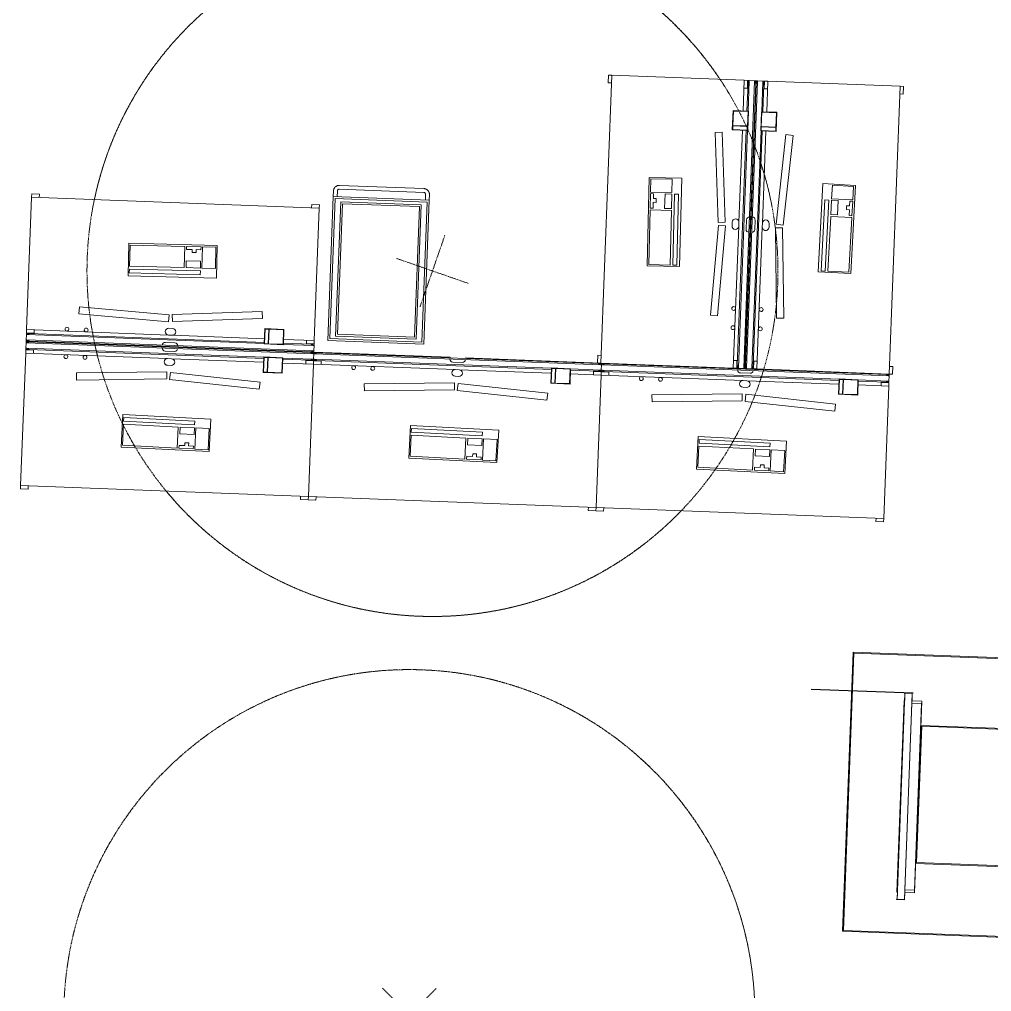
# Model space of a CAD drawing. Header units: millimetres. Extents: x 17567 to 83301, y -4294 to 56331.
# Drawn here: x 55903 to 60967, y 7733 to 12797 of the extents above; entities that cross this region are included whole.
import ezdxf

# ---------------------------------------------------------------- set-up
doc = ezdxf.new("R2010")
doc.units = ezdxf.units.MM
doc.header["$MEASUREMENT"] = 0
doc.linetypes.add('Hidden', pattern=[7.14375, 4.7625, -2.38125])
for name, color, linetype, lineweight in [('A-ANNO-IDEN', 131, 'Continuous', 30), ('E-ELEC-EQPM', 71, 'Continuous', 13), ('E-ELEC-EQPM-HDLN', 91, 'Hidden', 13), ('I-FURN', 40, 'Continuous', 13), ('Q-CASE', 33, 'Continuous', 13), ('Q-SPCQ', 91, 'Continuous', 13)]:
    doc.layers.add(name, color=color, linetype=linetype, lineweight=lineweight)

# ---------------------------------------------------------------- blocks, each defined once
blk = doc.blocks.new('Electrical Equipment_Fixed TV Screen_SCR-002 - SCR- Samsung DM75E 48_ Display-V70-GA PLAN - LEVEL 11')
at = {"layer": 'E-ELEC-EQPM'}
for p, q in [((-234, 0), (-234, -50.8)), ((-221.2, 0), (-221.2, -50.8)), ((752.2, 0), (-221.2, 0)), ((752.2, -50.8), (752.2, 0)), ((764.9, 0), (-234, 0)), ((522.2, 0), (-92.8, 0)), ((764.9, -50.8), (764.9, 0)), ((-272, -50.8), (-273, -50.8)), ((-273, -50.8), (-273, -92.3)), ((-273, -92.3), (-272, -92.3)), ((-234, -50.8), (-272, -50.8)), ((-272, -50.8), (-272, -88.9)), ((-221.2, -50.8), (-272, -50.8)), ((-272, -50.8), (-272, -88.9)), ((803, -50.8), (-272, -50.8)), ((-272, -50.8), (-272, -88.9)), ((-272, -92.3), (-272, -50.8)), ((-272, -88.9), (-234, -88.9)), ((-272, -88.9), (803, -88.9)), ((-272, -88.9), (803, -88.9)), ((-234, -88.9), (-234, -92.3)), ((-234, -92.3), (764.9, -92.3)), ((752.2, -50.8), (-221.2, -50.8)), ((803, -50.8), (752.2, -50.8)), ((803, -50.8), (764.9, -50.8)), ((764.9, -88.9), (803, -88.9)), ((764.9, -92.3), (764.9, -88.9)), ((803, -88.9), (803, -50.8)), ((803, -88.9), (803, -50.8)), ((803, -88.9), (803, -50.8)), ((804, -50.8), (803, -50.8)), ((803, -50.8), (803, -92.3)), ((803, -92.3), (804, -92.3)), ((804, -92.3), (804, -50.8))]:
    blk.add_line(p, q, dxfattribs=at)
blk = doc.blocks.new('BVN_Joinery_Column Shelving_JO-N-05_option 5 - JO-N-05-9640497-GA PLAN - LEVEL 11')
at = {"layer": 'Q-CASE'}
for p, q in [((-677.8, -1027.5), (-677.8, 427.5)), ((772.2, 427.5), (-677.8, 427.5)), ((-672.8, 422.5), (-672.8, -1022.5)), ((767.2, 422.5), (-672.8, 422.5)), ((767.2, -1022.5), (767.2, 422.5)), ((772.2, 427.5), (772.2, -1027.5)), ((-310.3, -660), (-310.3, 60)), ((404.7, 60), (-310.3, 60)), ((-305.3, 55), (-305.3, -655)), ((-305.3, 55), (399.7, 55)), ((399.7, -655), (399.7, 55)), ((404.7, 60), (404.7, -660)), ((-305.3, -655), (399.7, -655)), ((404.7, -660), (-310.3, -660)), ((772.2, -1027.5), (-677.8, -1027.5)), ((-672.8, -1022.5), (767.2, -1022.5))]:
    blk.add_line(p, q, dxfattribs=at)
blk = doc.blocks.new('POWER_DATA_DROPPER - POWER_DATA_DROPPER-V131-GA PLAN - LEVEL 11')
at = {"layer": 'E-ELEC-EQPM-HDLN'}
for q in [(-200, 0), (0, -200)]:
    blk.add_line((0, 0), q, dxfattribs=at)
blk.add_circle((0, 0), 1800, dxfattribs=at)
blk.add_arc((0, 0), 1800, 34.8421, 324.6899, dxfattribs=at)
blk = doc.blocks.new('POWER_DATA_DROPPER - POWER_DATA_DROPPER-V132-GA PLAN - LEVEL 11')
at = {"layer": 'E-ELEC-EQPM-HDLN'}
for q in [(0, 200), (-200, 0), (0, -200), (200, 0)]:
    blk.add_line((0, 0), q, dxfattribs=at)
blk.add_circle((0, 0), 1800, dxfattribs=at)
for start, end in [(52.8635, 99.0221), (108.2435, 110.1621), (114.687, 187.2701), (35.289, 37.0873), (0.5651, 1.2218), (238.8, 335.1765), (209.3891, 210.0482), (212.7837, 213.4429)]:
    blk.add_arc((0, 0), 1800, start, end, dxfattribs=at)
blk = doc.blocks.new('New Furniture_Storage Caddy_NS1 - NS1-9646874-GA PLAN - LEVEL 11')
at = {"layer": 'I-FURN'}
for p, q in [((294.7, 0), (-205.3, 0)), ((-205.3, 0), (-205.3, -750)), ((294.7, -750), (294.7, 0)), ((-195.3, -740), (-195.3, -10)), ((-195.3, -10), (284.7, -10)), ((254.7, -25), (-165.3, -25)), ((-165.3, -25), (-165.3, -725)), ((-155.3, -715), (-155.3, -35)), ((-155.3, -35), (244.7, -35)), ((244.7, -35), (244.7, -715)), ((254.7, -725), (254.7, -25)), ((284.7, -10), (284.7, -740)), ((-205.3, -750), (-205.3, -780)), ((-205.3, -750), (294.7, -750)), ((284.7, -740), (-195.3, -740)), ((-185.3, -780), (-185.3, -750)), ((-165.3, -725), (254.7, -725)), ((244.7, -715), (-155.3, -715)), ((274.7, -750), (274.7, -780)), ((294.7, -780), (294.7, -750)), ((264.7, -790), (-175.3, -790)), ((-175.3, -810), (264.7, -810))]:
    blk.add_line(p, q, dxfattribs=at)
at = {"layer": 'I-FURN', "flags": 128}
for points in [[(-205.3, -780), (-205.3, -781.2), (-205.2, -782.4), (-205.1, -783.6), (-204.9, -784.8), (-204.7, -786), (-204.4, -787.1), (-204.1, -788.3), (-203.8, -789.4), (-203.4, -790.6), (-202.9, -791.7), (-202.4, -792.8), (-201.9, -793.9), (-201.3, -794.9), (-200.7, -795.9), (-200.1, -796.9), (-199.4, -797.9), (-198.6, -798.9), (-197.9, -799.8), (-197, -800.7), (-196.2, -801.5), (-195.3, -802.3), (-194.4, -803.1), (-193.5, -803.9), (-192.5, -804.6), (-191.5, -805.2), (-190.5, -805.9), (-189.4, -806.5), (-188.4, -807), (-187.3, -807.5), (-186.2, -808), (-185, -808.4), (-183.9, -808.7), (-182.7, -809.1), (-181.6, -809.3), (-180.4, -809.6), (-179.2, -809.7), (-178, -809.9), (-176.8, -810), (-175.6, -810), (-175.3, -810)], [(-175.3, -790), (-175.7, -790), (-176.1, -790), (-176.5, -789.9), (-176.9, -789.9), (-177.3, -789.8), (-177.7, -789.7), (-178.1, -789.6), (-178.4, -789.5), (-178.8, -789.4), (-179.2, -789.2), (-179.6, -789), (-179.9, -788.9), (-180.3, -788.7), (-180.6, -788.5), (-180.9, -788.3), (-181.3, -788), (-181.6, -787.8), (-181.9, -787.5), (-182.2, -787.2), (-182.5, -787), (-182.7, -786.7), (-183, -786.4), (-183.3, -786.1), (-183.5, -785.7), (-183.7, -785.4), (-183.9, -785.1), (-184.1, -784.7), (-184.3, -784.4), (-184.5, -784), (-184.6, -783.6), (-184.8, -783.2), (-184.9, -782.9), (-185, -782.5), (-185.1, -782.1), (-185.2, -781.7), (-185.2, -781.3), (-185.3, -780.9), (-185.3, -780.5), (-185.3, -780.1), (-185.3, -780)], [(264.7, -810), (265.9, -810), (267.1, -809.9), (268.3, -809.8), (269.5, -809.6), (270.7, -809.4), (271.8, -809.1), (273, -808.8), (274.1, -808.5), (275.3, -808.1), (276.4, -807.6), (277.5, -807.1), (278.6, -806.6), (279.6, -806), (280.6, -805.4), (281.6, -804.8), (282.6, -804.1), (283.6, -803.3), (284.5, -802.6), (285.4, -801.7), (286.2, -800.9), (287, -800), (287.8, -799.1), (288.6, -798.2), (289.3, -797.2), (289.9, -796.2), (290.6, -795.2), (291.2, -794.1), (291.7, -793.1), (292.2, -792), (292.7, -790.9), (293.1, -789.7), (293.4, -788.6), (293.8, -787.4), (294, -786.3), (294.3, -785.1), (294.4, -783.9), (294.6, -782.7), (294.7, -781.5), (294.7, -780.3), (294.7, -780)], [(274.7, -780), (274.7, -780.4), (274.7, -780.8), (274.6, -781.2), (274.6, -781.6), (274.5, -782), (274.4, -782.4), (274.3, -782.8), (274.2, -783.1), (274.1, -783.5), (273.9, -783.9), (273.7, -784.3), (273.6, -784.6), (273.4, -785), (273.2, -785.3), (273, -785.6), (272.7, -786), (272.5, -786.3), (272.2, -786.6), (271.9, -786.9), (271.7, -787.2), (271.4, -787.4), (271.1, -787.7), (270.8, -788), (270.4, -788.2), (270.1, -788.4), (269.8, -788.6), (269.4, -788.8), (269.1, -789), (268.7, -789.2), (268.3, -789.3), (267.9, -789.5), (267.6, -789.6), (267.2, -789.7), (266.8, -789.8), (266.4, -789.9), (266, -789.9), (265.6, -790), (265.2, -790), (264.8, -790), (264.7, -790)]]:
    blk.add_lwpolyline(points, dxfattribs=at)
blk = doc.blocks.new('Workstatio_3 - Workstatio_3-V232-GA PLAN - LEVEL 11')
at = {"layer": 'I-FURN'}
for p, q in [((-665.3, 767.5), (-705.3, 767.5)), ((-705.3, 750.1), (-705.3, 767.5)), ((-665.3, 767.5), (-665.3, 750.1)), ((794.7, 767.5), (754.7, 767.5)), ((754.7, 750.1), (754.7, 767.5)), ((794.7, 767.5), (794.7, 750.1)), ((794.7, 750), (-705.3, 750)), ((-705.3, 750), (-705.3, 60)), ((794.7, 60), (794.7, 750)), ((-183.1, 366.1), (-180.7, 536.1)), ((279.2, 529.7), (-180.7, 536.1)), ((279.2, 529.7), (276.9, 359.7)), ((-183.1, 366.1), (276.9, 359.7)), ((-431.3, 164.7), (-428.6, 201.7)), ((37.4, 131), (-431.3, 164.7)), ((-428.6, 201.7), (40.1, 168)), ((37.4, 131), (40.1, 168)), ((54.8, 166), (524.1, 189.4)), ((56.6, 129), (54.8, 166)), ((526, 152.3), (56.6, 129)), ((526, 152.3), (524.1, 189.4)), ((-445.3, 112.5), (-545.3, 112.5)), ((-545.3, 112.5), (-545.3, 32.5)), ((-543.3, 34.5), (-543.3, 110.5)), ((-543.3, 110.5), (-468.3, 110.5)), ((-468.3, 110.5), (-468.3, 34.5)), ((-466.3, 34.5), (-466.3, 110.5)), ((-466.3, 110.5), (-447.3, 110.5)), ((-447.3, 110.5), (-447.3, 34.5)), ((-445.3, 32.5), (-445.3, 112.5)), ((-705.3, 60), (-545.3, 60)), ((-665.3, 59.9), (-665.3, 42.5)), ((-445.3, 60), (34.7, 60)), ((54.7, 95), (34.7, 95)), ((34.7, 60), (54.7, 60)), ((54.7, 60), (794.7, 60)), ((754.7, 42.5), (754.7, 59.9)), ((794.7, 59.9), (794.7, 42.5)), ((-705.3, 42.5), (-665.3, 42.5)), ((-705.3, 40), (-705.3, 34)), ((-705.3, 40), (-690.3, 40)), ((-705.3, 6), (-705.3, 34)), ((-702.3, 34), (-705.3, 34)), ((-705.3, 6), (-705.3, 0)), ((-705.3, 6), (-702.3, 6)), ((-702.3, 34), (-545.3, 34)), ((791.7, 6), (-702.3, 6)), ((-690.3, 40), (-545.1, 40)), ((779.7, 0), (-690.3, 0)), ((-545.3, 32.5), (-445.3, 32.5)), ((-468.3, 34.5), (-543.3, 34.5)), ((-447.3, 34.5), (-466.3, 34.5)), ((-462.5, 34), (-461, 34)), ((-445.5, 40), (779.7, 40)), ((-445.3, 34), (791.7, 34)), ((4.7, 0), (4.7, -3.1)), ((19.7, 21), (69.7, 21)), ((754.7, 42.5), (794.7, 42.5)), ((779.7, 40), (794.7, 40)), ((783.6, 0), (779.7, 0)), ((794.7, 0), (779.7, 0)), ((794.7, 34), (791.7, 34)), ((791.7, 6), (794.7, 6)), ((794.7, 34), (794.7, 40)), ((794.7, 34), (794.7, 6)), ((794.7, 0), (794.7, 6)), ((794.7, 0), (794.7, -1.5)), ((-690.3, 0), (-705.3, 0)), ((-705.3, -3.1), (-705.3, 0)), ((-702.3, -3.1), (4.7, -3.1)), ((-690.3, 0), (-694.2, 0)), ((84.7, -3.1), (84.7, 0)), ((84.7, -3.1), (794.7, -3.1)), ((794.7, -3), (794.7, -3.1))]:
    blk.add_line(p, q, dxfattribs=at)
at = {"layer": 'I-FURN', "flags": 128}
for points in [[(-702.3, 34), (-702.2, 34), (-702.1, 34), (-702, 34), (-701.9, 34), (-701.7, 34), (-701.6, 34.1), (-701.5, 34.1), (-701.2, 34.1), (-701.1, 34.2), (-700.9, 34.2), (-700.7, 34.3), (-700.5, 34.3), (-700.4, 34.4), (-700.1, 34.5), (-699.8, 34.6), (-699.7, 34.6), (-699.5, 34.7), (-699.2, 34.9), (-698.9, 35), (-698.4, 35.2), (-698.1, 35.3), (-698, 35.4), (-697.6, 35.6), (-697.4, 35.7), (-697, 35.9), (-696.6, 36.2), (-696.3, 36.3), (-695.8, 36.6), (-695.2, 37), (-694.8, 37.2), (-694, 37.7), (-693.4, 38.1), (-693, 38.3), (-692.1, 38.8), (-690.3, 40)], [(-690.3, 0), (-692.1, 1.2), (-693, 1.7), (-693.4, 1.9), (-694, 2.3), (-694.8, 2.8), (-695.2, 3), (-695.8, 3.4), (-696.3, 3.7), (-696.6, 3.8), (-697, 4.1), (-697.4, 4.3), (-697.6, 4.4), (-698, 4.6), (-698.1, 4.7), (-698.4, 4.8), (-698.8, 5), (-699, 5.1), (-699.3, 5.2), (-699.5, 5.3), (-699.6, 5.3), (-699.8, 5.4), (-700.1, 5.5), (-700.3, 5.6), (-700.4, 5.6), (-700.6, 5.7), (-700.9, 5.8), (-701.1, 5.8), (-701.2, 5.8), (-701.3, 5.9), (-701.5, 5.9), (-701.7, 6), (-701.8, 6), (-702, 6), (-702, 6), (-702.1, 6), (-702.3, 6)], [(779.7, 40), (781.5, 38.8), (782.4, 38.3), (782.8, 38.1), (783.4, 37.7), (784.2, 37.2), (784.6, 37), (785.2, 36.6), (785.7, 36.3), (786, 36.2), (786.4, 35.9), (786.8, 35.7), (787, 35.6), (787.4, 35.4), (787.5, 35.3), (787.8, 35.2), (788.2, 35), (788.4, 34.9), (788.7, 34.8), (788.9, 34.7), (789, 34.7), (789.2, 34.6), (789.5, 34.5), (789.7, 34.4), (789.8, 34.4), (790, 34.3), (790.3, 34.2), (790.5, 34.2), (790.6, 34.2), (790.7, 34.1), (790.9, 34.1), (791.1, 34), (791.2, 34), (791.4, 34), (791.4, 34), (791.6, 34), (791.7, 34)], [(791.7, 6), (791.6, 6), (791.5, 6), (791.4, 6), (791.3, 6), (791.1, 6), (791, 5.9), (790.9, 5.9), (790.6, 5.9), (790.5, 5.8), (790.3, 5.8), (790.1, 5.7), (789.9, 5.7), (789.8, 5.6), (789.5, 5.5), (789.2, 5.4), (789.1, 5.4), (788.9, 5.3), (788.6, 5.1), (788.3, 5), (787.8, 4.8), (787.5, 4.7), (787.4, 4.6), (787, 4.4), (786.8, 4.3), (786.4, 4.1), (786, 3.8), (785.7, 3.7), (785.2, 3.4), (784.6, 3), (784.2, 2.8), (783.4, 2.3), (782.8, 1.9), (782.4, 1.7), (781.5, 1.2), (779.7, 0)]]:
    blk.add_lwpolyline(points, dxfattribs=at)
at = {"layer": 'I-FURN'}
for centre, radius, start, end in [((34.7, 77.5), 17.5, 90, 270), ((54.7, 77.5), 17.5, 270, 90), ((484.7, 70), 10, 0, 180), ((484.7, 70), 10, 180, 360), ((584.7, 70), 10, 0, 180), ((584.7, 70), 10, 180, 360), ((19.7, 6), 15, 90, 180), ((69.7, 6), 15, 360, 90)]:
    blk.add_arc(centre, radius, start, end, dxfattribs=at)
at = {"layer": 'Q-SPCQ'}
for p, q in [((-176.3, 416.3), (-174.8, 526.3)), ((-104.8, 525.3), (-174.8, 526.3)), ((-106.3, 415.3), (-104.8, 525.3)), ((-97, 525.2), (-97.2, 510.2)), ((-97.2, 510.2), (-72.2, 509.8)), ((-22, 524.2), (-97, 525.2)), ((-72.2, 509.8), (-72.4, 494.8)), ((-52.4, 494.6), (-52.2, 509.6)), ((-52.2, 509.6), (-22.2, 509.2)), ((-22.2, 509.2), (-22, 524.2)), ((-12, 524), (-13.5, 414)), ((273, 520.1), (-12, 524)), ((271.5, 410.1), (273, 520.1)), ((-72.4, 494.8), (-52.4, 494.6)), ((-176.3, 416.3), (-106.3, 415.3)), ((-98.5, 415.2), (-98, 450.2)), ((-23.5, 414.2), (-98.5, 415.2)), ((-98, 450.2), (-23, 449.2)), ((-23, 449.2), (-23.5, 414.2)), ((-13.5, 414), (271.5, 410.1)), ((-99, 380.2), (-98.7, 400.2)), ((271, 375.1), (-99, 380.2)), ((-98.7, 400.2), (271.3, 395.1)), ((271.3, 395.1), (271, 375.1))]:
    blk.add_line(p, q, dxfattribs=at)
blk = doc.blocks.new('Workstatio_3 - Workstatio_3-V233-GA PLAN - LEVEL 11')
at = {"layer": 'I-FURN'}
for p, q in [((-665.3, 767.5), (-705.3, 767.5)), ((-705.3, 750.1), (-705.3, 767.5)), ((-665.3, 767.5), (-665.3, 750.1)), ((794.7, 767.5), (754.7, 767.5)), ((754.7, 750.1), (754.7, 767.5)), ((794.7, 767.5), (794.7, 750.1)), ((794.7, 750), (-705.3, 750)), ((-705.3, 750), (-705.3, 60)), ((794.7, 60), (794.7, 750)), ((-183.1, 366.1), (-180.7, 536.1)), ((279.2, 529.7), (-180.7, 536.1)), ((279.2, 529.7), (276.9, 359.7)), ((-183.1, 366.1), (276.9, 359.7)), ((-431.3, 164.7), (-428.6, 201.7)), ((37.4, 131), (-431.3, 164.7)), ((-428.6, 201.7), (40.1, 168)), ((37.4, 131), (40.1, 168)), ((54.8, 166), (524.1, 189.4)), ((56.6, 129), (54.8, 166)), ((526, 152.3), (56.6, 129)), ((526, 152.3), (524.1, 189.4)), ((-445.3, 112.5), (-545.3, 112.5)), ((-545.3, 112.5), (-545.3, 32.5)), ((-543.3, 34.5), (-543.3, 110.5)), ((-543.3, 110.5), (-468.3, 110.5)), ((-468.3, 110.5), (-468.3, 34.5)), ((-466.3, 34.5), (-466.3, 110.5)), ((-466.3, 110.5), (-447.3, 110.5)), ((-447.3, 110.5), (-447.3, 34.5)), ((-445.3, 32.5), (-445.3, 112.5)), ((-705.3, 60), (-545.3, 60)), ((-705.3, 42.5), (-705.3, 59.9)), ((-665.3, 59.9), (-665.3, 42.5)), ((-445.3, 60), (34.7, 60)), ((54.7, 95), (34.7, 95)), ((34.7, 60), (54.7, 60)), ((54.7, 60), (794.7, 60)), ((754.7, 42.5), (754.7, 59.9)), ((794.7, 59.9), (794.7, 42.5)), ((-705.3, 42.5), (-665.3, 42.5)), ((-705.3, 40), (-705.3, 34)), ((-705.3, 40), (-690.3, 40)), ((-705.3, 6), (-705.3, 34)), ((-702.3, 34), (-705.3, 34)), ((-705.3, 6), (-705.3, 0)), ((-705.3, 6), (-702.3, 6)), ((-702.3, 34), (-545.3, 34)), ((791.7, 6), (-702.3, 6)), ((-690.3, 40), (-545.1, 40)), ((779.7, 0), (-690.3, 0)), ((-545.3, 32.5), (-445.3, 32.5)), ((-468.3, 34.5), (-543.3, 34.5)), ((-447.3, 34.5), (-466.3, 34.5)), ((-462.5, 34), (-461, 34)), ((-445.5, 40), (779.7, 40)), ((-445.3, 34), (791.7, 34)), ((4.7, 0), (4.7, -3.1)), ((19.7, 21), (69.7, 21)), ((754.7, 42.5), (794.7, 42.5)), ((779.7, 40), (794.7, 40)), ((783.6, 0), (779.7, 0)), ((794.7, 0), (779.7, 0)), ((794.7, 34), (791.7, 34)), ((791.7, 6), (794.7, 6)), ((794.7, 34), (794.7, 40)), ((794.7, 34), (794.7, 6)), ((794.7, 0), (794.7, 6)), ((794.7, 0), (794.7, -3.1)), ((-690.3, 0), (-705.3, 0)), ((-705.3, -3.1), (-705.3, 0)), ((-690.3, 0), (-694.2, 0)), ((-15.3, -3.1), (4.7, -3.1)), ((84.7, -3.1), (84.7, 0)), ((84.7, -3.1), (107.7, -3.1))]:
    blk.add_line(p, q, dxfattribs=at)
at = {"layer": 'I-FURN', "flags": 128}
for points in [[(-702.3, 34), (-702.2, 34), (-702.1, 34), (-702, 34), (-701.9, 34), (-701.7, 34), (-701.6, 34.1), (-701.5, 34.1), (-701.2, 34.1), (-701.1, 34.2), (-700.9, 34.2), (-700.7, 34.3), (-700.5, 34.3), (-700.4, 34.4), (-700.1, 34.5), (-699.8, 34.6), (-699.7, 34.6), (-699.5, 34.7), (-699.2, 34.9), (-698.9, 35), (-698.4, 35.2), (-698.1, 35.3), (-698, 35.4), (-697.6, 35.6), (-697.4, 35.7), (-697, 35.9), (-696.6, 36.2), (-696.3, 36.3), (-695.8, 36.6), (-695.2, 37), (-694.8, 37.2), (-694, 37.7), (-693.4, 38.1), (-693, 38.3), (-692.1, 38.8), (-690.3, 40)], [(-690.3, 0), (-692.1, 1.2), (-693, 1.7), (-693.4, 1.9), (-694, 2.3), (-694.8, 2.8), (-695.2, 3), (-695.8, 3.4), (-696.3, 3.7), (-696.6, 3.8), (-697, 4.1), (-697.4, 4.3), (-697.6, 4.4), (-698, 4.6), (-698.1, 4.7), (-698.4, 4.8), (-698.8, 5), (-699, 5.1), (-699.3, 5.2), (-699.5, 5.3), (-699.6, 5.3), (-699.8, 5.4), (-700.1, 5.5), (-700.3, 5.6), (-700.4, 5.6), (-700.6, 5.7), (-700.9, 5.8), (-701.1, 5.8), (-701.2, 5.8), (-701.3, 5.9), (-701.5, 5.9), (-701.7, 6), (-701.8, 6), (-702, 6), (-702, 6), (-702.1, 6), (-702.3, 6)], [(779.7, 40), (781.5, 38.8), (782.4, 38.3), (782.8, 38.1), (783.4, 37.7), (784.2, 37.2), (784.6, 37), (785.2, 36.6), (785.7, 36.3), (786, 36.2), (786.4, 35.9), (786.8, 35.7), (787, 35.6), (787.4, 35.4), (787.5, 35.3), (787.8, 35.2), (788.2, 35), (788.4, 34.9), (788.7, 34.8), (788.9, 34.7), (789, 34.7), (789.2, 34.6), (789.5, 34.5), (789.7, 34.4), (789.8, 34.4), (790, 34.3), (790.3, 34.2), (790.5, 34.2), (790.6, 34.2), (790.7, 34.1), (790.9, 34.1), (791.1, 34), (791.2, 34), (791.4, 34), (791.4, 34), (791.6, 34), (791.7, 34)], [(791.7, 6), (791.6, 6), (791.5, 6), (791.4, 6), (791.3, 6), (791.1, 6), (791, 5.9), (790.9, 5.9), (790.6, 5.9), (790.5, 5.8), (790.3, 5.8), (790.1, 5.7), (789.9, 5.7), (789.8, 5.6), (789.5, 5.5), (789.2, 5.4), (789.1, 5.4), (788.9, 5.3), (788.6, 5.1), (788.3, 5), (787.8, 4.8), (787.5, 4.7), (787.4, 4.6), (787, 4.4), (786.8, 4.3), (786.4, 4.1), (786, 3.8), (785.7, 3.7), (785.2, 3.4), (784.6, 3), (784.2, 2.8), (783.4, 2.3), (782.8, 1.9), (782.4, 1.7), (781.5, 1.2), (779.7, 0)]]:
    blk.add_lwpolyline(points, dxfattribs=at)
at = {"layer": 'I-FURN'}
for centre, radius, start, end in [((34.7, 77.5), 17.5, 90, 270), ((54.7, 77.5), 17.5, 270, 90), ((484.7, 70), 10, 0, 180), ((484.7, 70), 10, 180, 360), ((584.7, 70), 10, 0, 180), ((584.7, 70), 10, 180, 360), ((19.7, 6), 15, 90, 180), ((69.7, 6), 15, 360, 90)]:
    blk.add_arc(centre, radius, start, end, dxfattribs=at)
at = {"layer": 'Q-SPCQ'}
for p, q in [((-176.3, 416.3), (-174.8, 526.3)), ((-104.8, 525.3), (-174.8, 526.3)), ((-106.3, 415.3), (-104.8, 525.3)), ((-97, 525.2), (-97.2, 510.2)), ((-97.2, 510.2), (-72.2, 509.8)), ((-22, 524.2), (-97, 525.2)), ((-72.2, 509.8), (-72.4, 494.8)), ((-52.4, 494.6), (-52.2, 509.6)), ((-52.2, 509.6), (-22.2, 509.2)), ((-22.2, 509.2), (-22, 524.2)), ((-12, 524), (-13.5, 414)), ((273, 520.1), (-12, 524)), ((271.5, 410.1), (273, 520.1)), ((-72.4, 494.8), (-52.4, 494.6)), ((-176.3, 416.3), (-106.3, 415.3)), ((-98.5, 415.2), (-98, 450.2)), ((-23.5, 414.2), (-98.5, 415.2)), ((-98, 450.2), (-23, 449.2)), ((-23, 449.2), (-23.5, 414.2)), ((-13.5, 414), (271.5, 410.1)), ((-99, 380.2), (-98.7, 400.2)), ((271, 375.1), (-99, 380.2)), ((-98.7, 400.2), (271.3, 395.1)), ((271.3, 395.1), (271, 375.1))]:
    blk.add_line(p, q, dxfattribs=at)
blk = doc.blocks.new('Workstatio_3 - Workstatio_3-10351813-GA PLAN - LEVEL 11')
at = {"layer": 'I-FURN'}
for p, q in [((-665.3, 767.5), (-705.3, 767.5)), ((-705.3, 750.1), (-705.3, 767.5)), ((-665.3, 767.5), (-665.3, 750.1)), ((794.7, 767.5), (754.7, 767.5)), ((754.7, 750.1), (754.7, 767.5)), ((794.7, 767.5), (794.7, 750.1)), ((794.7, 750), (-705.3, 750)), ((-705.3, 750), (-705.3, 60)), ((794.7, 60), (794.7, 750)), ((-183.1, 366.1), (-180.7, 536.1)), ((279.2, 529.7), (-180.7, 536.1)), ((279.2, 529.7), (276.9, 359.7)), ((-183.1, 366.1), (276.9, 359.7)), ((-431.3, 164.7), (-428.6, 201.7)), ((37.4, 131), (-431.3, 164.7)), ((-428.6, 201.7), (40.1, 168)), ((37.4, 131), (40.1, 168)), ((54.8, 166), (524.1, 189.4)), ((56.6, 129), (54.8, 166)), ((526, 152.3), (56.6, 129)), ((526, 152.3), (524.1, 189.4)), ((-445.3, 112.5), (-545.3, 112.5)), ((-545.3, 112.5), (-545.3, 32.5)), ((-543.3, 34.5), (-543.3, 110.5)), ((-543.3, 110.5), (-468.3, 110.5)), ((-468.3, 110.5), (-468.3, 34.5)), ((-466.3, 34.5), (-466.3, 110.5)), ((-466.3, 110.5), (-447.3, 110.5)), ((-447.3, 110.5), (-447.3, 34.5)), ((-445.3, 32.5), (-445.3, 112.5)), ((-705.3, 60), (-545.3, 60)), ((-665.3, 59.9), (-665.3, 42.5)), ((-445.3, 60), (34.7, 60)), ((54.7, 95), (34.7, 95)), ((34.7, 60), (54.7, 60)), ((54.7, 60), (794.7, 60)), ((754.7, 42.5), (754.7, 59.9)), ((794.7, 59.9), (794.7, 42.5)), ((-705.3, 42.5), (-665.3, 42.5)), ((-705.3, 40), (-705.3, 34)), ((-705.3, 40), (-690.3, 40)), ((-705.3, 6), (-705.3, 34)), ((-702.3, 34), (-705.3, 34)), ((-705.3, 6), (-705.3, 0)), ((-705.3, 6), (-702.3, 6)), ((-702.3, 34), (-545.3, 34)), ((791.7, 6), (-702.3, 6)), ((-690.3, 40), (-545.1, 40)), ((779.7, 0), (-690.3, 0)), ((-545.3, 32.5), (-445.3, 32.5)), ((-468.3, 34.5), (-543.3, 34.5)), ((-447.3, 34.5), (-466.3, 34.5)), ((-462.5, 34), (-461, 34)), ((-445.5, 40), (779.7, 40)), ((-445.3, 34), (791.7, 34)), ((4.7, 0), (4.7, -1.5)), ((19.7, 21), (69.7, 21)), ((754.7, 42.5), (794.7, 42.5)), ((779.7, 40), (794.7, 40)), ((783.6, 0), (779.7, 0)), ((794.7, 0), (779.7, 0)), ((794.7, 34), (791.7, 34)), ((791.7, 6), (794.7, 6)), ((794.7, 34), (794.7, 40)), ((794.7, 34), (794.7, 6)), ((794.7, 0), (794.7, 6)), ((794.7, 0), (794.7, -1.5)), ((-690.3, 0), (-705.3, 0)), ((-705.3, -1.5), (-705.3, 0)), ((-705.3, -3.1), (-705.3, -3)), ((-690.3, 0), (-694.2, 0)), ((-694.2, -3.1), (-690.4, -3.1)), ((84.7, -1.5), (84.7, 0)), ((779.8, -3.1), (783.6, -3.1)), ((794.7, -3), (794.7, -3.1))]:
    blk.add_line(p, q, dxfattribs=at)
at = {"layer": 'I-FURN', "flags": 128}
for points in [[(-702.3, 34), (-702.2, 34), (-702.1, 34), (-702, 34), (-701.9, 34), (-701.7, 34), (-701.6, 34.1), (-701.5, 34.1), (-701.2, 34.1), (-701.1, 34.2), (-700.9, 34.2), (-700.7, 34.3), (-700.5, 34.3), (-700.4, 34.4), (-700.1, 34.5), (-699.8, 34.6), (-699.7, 34.6), (-699.5, 34.7), (-699.2, 34.9), (-698.9, 35), (-698.4, 35.2), (-698.1, 35.3), (-698, 35.4), (-697.6, 35.6), (-697.4, 35.7), (-697, 35.9), (-696.6, 36.2), (-696.3, 36.3), (-695.8, 36.6), (-695.2, 37), (-694.8, 37.2), (-694, 37.7), (-693.4, 38.1), (-693, 38.3), (-692.1, 38.8), (-690.3, 40)], [(-690.3, 0), (-692.1, 1.2), (-693, 1.7), (-693.4, 1.9), (-694, 2.3), (-694.8, 2.8), (-695.2, 3), (-695.8, 3.4), (-696.3, 3.7), (-696.6, 3.8), (-697, 4.1), (-697.4, 4.3), (-697.6, 4.4), (-698, 4.6), (-698.1, 4.7), (-698.4, 4.8), (-698.8, 5), (-699, 5.1), (-699.3, 5.2), (-699.5, 5.3), (-699.6, 5.3), (-699.8, 5.4), (-700.1, 5.5), (-700.3, 5.6), (-700.4, 5.6), (-700.6, 5.7), (-700.9, 5.8), (-701.1, 5.8), (-701.2, 5.8), (-701.3, 5.9), (-701.5, 5.9), (-701.7, 6), (-701.8, 6), (-702, 6), (-702, 6), (-702.1, 6), (-702.3, 6)], [(779.7, 40), (781.5, 38.8), (782.4, 38.3), (782.8, 38.1), (783.4, 37.7), (784.2, 37.2), (784.6, 37), (785.2, 36.6), (785.7, 36.3), (786, 36.2), (786.4, 35.9), (786.8, 35.7), (787, 35.6), (787.4, 35.4), (787.5, 35.3), (787.8, 35.2), (788.2, 35), (788.4, 34.9), (788.7, 34.8), (788.9, 34.7), (789, 34.7), (789.2, 34.6), (789.5, 34.5), (789.7, 34.4), (789.8, 34.4), (790, 34.3), (790.3, 34.2), (790.5, 34.2), (790.6, 34.2), (790.7, 34.1), (790.9, 34.1), (791.1, 34), (791.2, 34), (791.4, 34), (791.4, 34), (791.6, 34), (791.7, 34)], [(791.7, 6), (791.6, 6), (791.5, 6), (791.4, 6), (791.3, 6), (791.1, 6), (791, 5.9), (790.9, 5.9), (790.6, 5.9), (790.5, 5.8), (790.3, 5.8), (790.1, 5.7), (789.9, 5.7), (789.8, 5.6), (789.5, 5.5), (789.2, 5.4), (789.1, 5.4), (788.9, 5.3), (788.6, 5.1), (788.3, 5), (787.8, 4.8), (787.5, 4.7), (787.4, 4.6), (787, 4.4), (786.8, 4.3), (786.4, 4.1), (786, 3.8), (785.7, 3.7), (785.2, 3.4), (784.6, 3), (784.2, 2.8), (783.4, 2.3), (782.8, 1.9), (782.4, 1.7), (781.5, 1.2), (779.7, 0)]]:
    blk.add_lwpolyline(points, dxfattribs=at)
at = {"layer": 'I-FURN'}
for centre, radius, start, end in [((34.7, 77.5), 17.5, 90, 270), ((54.7, 77.5), 17.5, 270, 90), ((484.7, 70), 10, 0, 180), ((484.7, 70), 10, 180, 360), ((584.7, 70), 10, 0, 180), ((584.7, 70), 10, 180, 360), ((19.7, 6), 15, 90, 180), ((69.7, 6), 15, 360, 90)]:
    blk.add_arc(centre, radius, start, end, dxfattribs=at)
at = {"layer": 'Q-SPCQ'}
for p, q in [((-176.3, 416.3), (-174.8, 526.3)), ((-104.8, 525.3), (-174.8, 526.3)), ((-106.3, 415.3), (-104.8, 525.3)), ((-97, 525.2), (-97.2, 510.2)), ((-97.2, 510.2), (-72.2, 509.8)), ((-22, 524.2), (-97, 525.2)), ((-72.2, 509.8), (-72.4, 494.8)), ((-52.4, 494.6), (-52.2, 509.6)), ((-52.2, 509.6), (-22.2, 509.2)), ((-22.2, 509.2), (-22, 524.2)), ((-12, 524), (-13.5, 414)), ((273, 520.1), (-12, 524)), ((271.5, 410.1), (273, 520.1)), ((-72.4, 494.8), (-52.4, 494.6)), ((-176.3, 416.3), (-106.3, 415.3)), ((-98.5, 415.2), (-98, 450.2)), ((-23.5, 414.2), (-98.5, 415.2)), ((-98, 450.2), (-23, 449.2)), ((-23, 449.2), (-23.5, 414.2)), ((-13.5, 414), (271.5, 410.1)), ((-99, 380.2), (-98.7, 400.2)), ((271, 375.1), (-99, 380.2)), ((-98.7, 400.2), (271.3, 395.1)), ((271.3, 395.1), (271, 375.1))]:
    blk.add_line(p, q, dxfattribs=at)
blk = doc.blocks.new('Workstatio_3 - Workstatio_3-V223-GA PLAN - LEVEL 11')
at = {"layer": 'I-FURN'}
for p, q in [((-705.3, 3), (-705.3, 3.1)), ((-705.3, 0), (-705.3, 1.5)), ((-705.3, 0), (-705.3, -6)), ((-705.3, 0), (-690.3, 0)), ((-690.4, 3.1), (-694.2, 3.1)), ((-694.2, 0), (-690.3, 0)), ((-690.3, 0), (779.7, 0)), ((4.7, 1.5), (4.7, 0)), ((84.7, 0), (84.7, 1.5)), ((783.6, 3.1), (779.8, 3.1)), ((794.7, 3.1), (794.7, 3)), ((794.7, 1.5), (794.7, 0)), ((794.7, -6), (794.7, 0)), ((-705.3, -34), (-705.3, -6)), ((-702.3, -6), (-705.3, -6)), ((-705.3, -34), (-705.3, -40)), ((-705.3, -34), (-702.3, -34)), ((-690.3, -40), (-705.3, -40)), ((-665.3, -42.5), (-705.3, -42.5)), ((-705.3, -59.9), (-705.3, -42.5)), ((-702.3, -6), (791.7, -6)), ((-545.3, -34), (-702.3, -34)), ((-545.1, -40), (-690.3, -40)), ((-665.3, -42.5), (-665.3, -59.9)), ((-445.3, -32.5), (-545.3, -32.5)), ((-545.3, -32.5), (-545.3, -112.5)), ((-543.3, -34.5), (-468.3, -34.5)), ((-543.3, -110.5), (-543.3, -34.5)), ((-468.3, -34.5), (-468.3, -110.5)), ((-466.3, -110.5), (-466.3, -34.5)), ((-466.3, -34.5), (-447.3, -34.5)), ((-461, -34), (-462.5, -34)), ((-447.3, -34.5), (-447.3, -110.5)), ((779.7, -40), (-445.5, -40)), ((-445.3, -112.5), (-445.3, -32.5)), ((791.7, -34), (-445.3, -34)), ((69.7, -21), (19.7, -21)), ((794.7, -42.5), (754.7, -42.5)), ((754.7, -59.9), (754.7, -42.5)), ((779.7, 0), (783.6, 0)), ((779.7, 0), (794.7, 0)), ((794.7, -40), (779.7, -40)), ((794.7, -6), (791.7, -6)), ((791.7, -34), (794.7, -34)), ((794.7, -6), (794.7, -34)), ((794.7, -40), (794.7, -34)), ((794.7, -42.5), (794.7, -59.9)), ((-545.3, -60), (-705.3, -60)), ((-705.3, -60), (-705.3, -750)), ((34.7, -60), (-445.3, -60)), ((54.7, -60), (34.7, -60)), ((34.7, -95), (54.7, -95)), ((794.7, -60), (54.7, -60)), ((794.7, -750), (794.7, -60)), ((-545.3, -112.5), (-445.3, -112.5)), ((-468.3, -110.5), (-543.3, -110.5)), ((-447.3, -110.5), (-466.3, -110.5)), ((37.4, -131), (-431.3, -164.7)), ((37.4, -131), (40.1, -168)), ((56.6, -129), (54.8, -166)), ((526, -152.3), (56.6, -129)), ((-431.3, -164.7), (-428.6, -201.7)), ((-428.6, -201.7), (40.1, -168)), ((54.8, -166), (524.1, -189.4)), ((526, -152.3), (524.1, -189.4)), ((276.9, -359.7), (-183.1, -366.1)), ((-180.7, -536.1), (-183.1, -366.1)), ((276.9, -359.7), (279.2, -529.7)), ((-180.7, -536.1), (279.2, -529.7)), ((-705.3, -750), (794.7, -750)), ((-705.3, -767.5), (-705.3, -750.1)), ((-665.3, -750.1), (-665.3, -767.5)), ((754.7, -767.5), (754.7, -750.1)), ((794.7, -750.1), (794.7, -767.5)), ((-705.3, -767.5), (-665.3, -767.5)), ((754.7, -767.5), (794.7, -767.5))]:
    blk.add_line(p, q, dxfattribs=at)
at = {"layer": 'I-FURN', "flags": 128}
for points in [[(-702.3, -6), (-702.2, -6), (-702.1, -6), (-702, -6), (-701.9, -6), (-701.7, -6), (-701.6, -5.9), (-701.5, -5.9), (-701.2, -5.9), (-701.1, -5.8), (-700.9, -5.8), (-700.7, -5.7), (-700.5, -5.7), (-700.4, -5.6), (-700.1, -5.5), (-699.8, -5.4), (-699.7, -5.4), (-699.5, -5.3), (-699.2, -5.1), (-698.9, -5), (-698.4, -4.8), (-698.1, -4.7), (-698, -4.6), (-697.6, -4.4), (-697.4, -4.3), (-697, -4.1), (-696.6, -3.8), (-696.3, -3.7), (-695.8, -3.4), (-695.2, -3), (-694.8, -2.8), (-694, -2.3), (-693.4, -1.9), (-693, -1.7), (-692.1, -1.2), (-690.3, 0)], [(-690.3, -40), (-692.1, -38.8), (-693, -38.3), (-693.4, -38.1), (-694, -37.7), (-694.8, -37.2), (-695.2, -37), (-695.8, -36.6), (-696.3, -36.3), (-696.6, -36.2), (-697, -35.9), (-697.4, -35.7), (-697.6, -35.6), (-698, -35.4), (-698.1, -35.3), (-698.4, -35.2), (-698.8, -35), (-699, -34.9), (-699.3, -34.8), (-699.5, -34.7), (-699.6, -34.7), (-699.8, -34.6), (-700.1, -34.5), (-700.3, -34.4), (-700.4, -34.4), (-700.6, -34.3), (-700.9, -34.2), (-701.1, -34.2), (-701.2, -34.2), (-701.3, -34.1), (-701.5, -34.1), (-701.7, -34), (-701.8, -34), (-702, -34), (-702, -34), (-702.1, -34), (-702.3, -34)], [(779.7, 0), (781.5, -1.2), (782.4, -1.7), (782.8, -1.9), (783.4, -2.3), (784.2, -2.8), (784.6, -3), (785.2, -3.4), (785.7, -3.7), (786, -3.8), (786.4, -4.1), (786.8, -4.3), (787, -4.4), (787.4, -4.6), (787.5, -4.7), (787.8, -4.8), (788.2, -5), (788.4, -5.1), (788.7, -5.2), (788.9, -5.3), (789, -5.3), (789.2, -5.4), (789.5, -5.5), (789.7, -5.6), (789.8, -5.6), (790, -5.7), (790.3, -5.8), (790.5, -5.8), (790.6, -5.8), (790.7, -5.9), (790.9, -5.9), (791.1, -6), (791.2, -6), (791.4, -6), (791.4, -6), (791.6, -6), (791.7, -6)], [(791.7, -34), (791.6, -34), (791.5, -34), (791.4, -34), (791.3, -34), (791.1, -34), (791, -34.1), (790.9, -34.1), (790.6, -34.1), (790.5, -34.2), (790.3, -34.2), (790.1, -34.3), (789.9, -34.3), (789.8, -34.4), (789.5, -34.5), (789.2, -34.6), (789.1, -34.6), (788.9, -34.7), (788.6, -34.9), (788.3, -35), (787.8, -35.2), (787.5, -35.3), (787.4, -35.4), (787, -35.6), (786.8, -35.7), (786.4, -35.9), (786, -36.2), (785.7, -36.3), (785.2, -36.6), (784.6, -37), (784.2, -37.2), (783.4, -37.7), (782.8, -38.1), (782.4, -38.3), (781.5, -38.8), (779.7, -40)]]:
    blk.add_lwpolyline(points, dxfattribs=at)
at = {"layer": 'I-FURN'}
for centre, radius, start, end in [((19.7, -6), 15, 180, 270), ((69.7, -6), 15, 270, 0), ((34.7, -77.5), 17.5, 90, 270), ((54.7, -77.5), 17.5, 270, 90), ((484.7, -70), 10, 0, 180), ((484.7, -70), 10, 180, 360), ((584.7, -70), 10, 0, 180), ((584.7, -70), 10, 180, 360)]:
    blk.add_arc(centre, radius, start, end, dxfattribs=at)
at = {"layer": 'Q-SPCQ'}
for p, q in [((271, -375.1), (-99, -380.2)), ((-99, -380.2), (-98.7, -400.2)), ((-98.7, -400.2), (271.3, -395.1)), ((271.3, -395.1), (271, -375.1)), ((-176.3, -416.3), (-106.3, -415.3)), ((-176.3, -416.3), (-174.8, -526.3)), ((-106.3, -415.3), (-104.8, -525.3)), ((-23.5, -414.2), (-98.5, -415.2)), ((-98.5, -415.2), (-98, -450.2)), ((-98, -450.2), (-23, -449.2)), ((-23, -449.2), (-23.5, -414.2)), ((-13.5, -414), (271.5, -410.1)), ((-12, -524), (-13.5, -414)), ((271.5, -410.1), (273, -520.1)), ((-72.4, -494.8), (-52.4, -494.6)), ((-72.2, -509.8), (-72.4, -494.8)), ((-52.4, -494.6), (-52.2, -509.6)), ((-104.8, -525.3), (-174.8, -526.3)), ((-97.2, -510.2), (-72.2, -509.8)), ((-97, -525.2), (-97.2, -510.2)), ((-22, -524.2), (-97, -525.2)), ((-52.2, -509.6), (-22.2, -509.2)), ((-22.2, -509.2), (-22, -524.2)), ((273, -520.1), (-12, -524))]:
    blk.add_line(p, q, dxfattribs=at)
blk = doc.blocks.new('Workstatio_3 - Workstatio_3-V234-GA PLAN - LEVEL 11')
at = {"layer": 'I-FURN'}
for p, q in [((-665.3, 767.5), (-705.3, 767.5)), ((-705.3, 750.1), (-705.3, 767.5)), ((-665.3, 767.5), (-665.3, 750.1)), ((794.7, 767.5), (754.7, 767.5)), ((754.7, 750.1), (754.7, 767.5)), ((794.7, 767.5), (794.7, 750.1)), ((794.7, 750), (-705.3, 750)), ((-705.3, 750), (-705.3, 60)), ((794.7, 60), (794.7, 750)), ((-183.1, 366.1), (-180.7, 536.1)), ((279.2, 529.7), (-180.7, 536.1)), ((279.2, 529.7), (276.9, 359.7)), ((-183.1, 366.1), (276.9, 359.7)), ((-431.3, 164.7), (-428.6, 201.7)), ((37.4, 131), (-431.3, 164.7)), ((-428.6, 201.7), (40.1, 168)), ((37.4, 131), (40.1, 168)), ((54.8, 166), (524.1, 189.4)), ((56.6, 129), (54.8, 166)), ((526, 152.3), (56.6, 129)), ((526, 152.3), (524.1, 189.4)), ((-445.3, 112.5), (-545.3, 112.5)), ((-545.3, 112.5), (-545.3, 32.5)), ((-543.3, 34.5), (-543.3, 110.5)), ((-543.3, 110.5), (-468.3, 110.5)), ((-468.3, 110.5), (-468.3, 34.5)), ((-466.3, 34.5), (-466.3, 110.5)), ((-466.3, 110.5), (-447.3, 110.5)), ((-447.3, 110.5), (-447.3, 34.5)), ((-445.3, 32.5), (-445.3, 112.5)), ((-705.3, 60), (-545.3, 60)), ((-705.3, 42.5), (-705.3, 59.9)), ((-665.3, 59.9), (-665.3, 42.5)), ((-445.3, 60), (34.7, 60)), ((54.7, 95), (34.7, 95)), ((34.7, 60), (54.7, 60)), ((54.7, 60), (794.7, 60)), ((754.7, 42.5), (754.7, 59.9)), ((-705.3, 42.5), (-665.3, 42.5)), ((-705.3, 40), (-705.3, 34)), ((-705.3, 40), (-690.3, 40)), ((-705.3, 6), (-705.3, 34)), ((-702.3, 34), (-705.3, 34)), ((-705.3, 6), (-705.3, 0)), ((-705.3, 6), (-702.3, 6)), ((-702.3, 34), (-545.3, 34)), ((791.7, 6), (-702.3, 6)), ((-690.3, 40), (-545.1, 40)), ((779.7, 0), (-690.3, 0)), ((-545.3, 32.5), (-445.3, 32.5)), ((-468.3, 34.5), (-543.3, 34.5)), ((-447.3, 34.5), (-466.3, 34.5)), ((-462.5, 34), (-461, 34)), ((-445.5, 40), (779.7, 40)), ((-445.3, 34), (791.7, 34)), ((4.7, 0), (4.7, -1.5)), ((19.7, 21), (69.7, 21)), ((754.7, 42.5), (794.7, 42.5)), ((779.7, 40), (794.7, 40)), ((783.6, 0), (779.7, 0)), ((794.7, 0), (779.7, 0)), ((794.7, 34), (791.7, 34)), ((791.7, 6), (794.7, 6)), ((794.7, 34), (794.7, 40)), ((794.7, 34), (794.7, 6)), ((794.7, 0), (794.7, 6)), ((794.7, 0), (794.7, -1.5)), ((-690.3, 0), (-705.3, 0)), ((-705.3, -1.5), (-705.3, 0)), ((-705.3, -3.1), (-705.3, -3)), ((-690.3, 0), (-694.2, 0)), ((-694.2, -3.1), (-690.4, -3.1)), ((84.7, -1.5), (84.7, 0)), ((779.8, -3.1), (783.6, -3.1)), ((794.7, -3), (794.7, -3.1))]:
    blk.add_line(p, q, dxfattribs=at)
at = {"layer": 'I-FURN', "flags": 128}
for points in [[(-702.3, 34), (-702.2, 34), (-702.1, 34), (-702, 34), (-701.9, 34), (-701.7, 34), (-701.6, 34.1), (-701.5, 34.1), (-701.2, 34.1), (-701.1, 34.2), (-700.9, 34.2), (-700.7, 34.3), (-700.5, 34.3), (-700.4, 34.4), (-700.1, 34.5), (-699.8, 34.6), (-699.7, 34.6), (-699.5, 34.7), (-699.2, 34.9), (-698.9, 35), (-698.4, 35.2), (-698.1, 35.3), (-698, 35.4), (-697.6, 35.6), (-697.4, 35.7), (-697, 35.9), (-696.6, 36.2), (-696.3, 36.3), (-695.8, 36.6), (-695.2, 37), (-694.8, 37.2), (-694, 37.7), (-693.4, 38.1), (-693, 38.3), (-692.1, 38.8), (-690.3, 40)], [(-690.3, 0), (-692.1, 1.2), (-693, 1.7), (-693.4, 1.9), (-694, 2.3), (-694.8, 2.8), (-695.2, 3), (-695.8, 3.4), (-696.3, 3.7), (-696.6, 3.8), (-697, 4.1), (-697.4, 4.3), (-697.6, 4.4), (-698, 4.6), (-698.1, 4.7), (-698.4, 4.8), (-698.8, 5), (-699, 5.1), (-699.3, 5.2), (-699.5, 5.3), (-699.6, 5.3), (-699.8, 5.4), (-700.1, 5.5), (-700.3, 5.6), (-700.4, 5.6), (-700.6, 5.7), (-700.9, 5.8), (-701.1, 5.8), (-701.2, 5.8), (-701.3, 5.9), (-701.5, 5.9), (-701.7, 6), (-701.8, 6), (-702, 6), (-702, 6), (-702.1, 6), (-702.3, 6)], [(779.7, 40), (781.5, 38.8), (782.4, 38.3), (782.8, 38.1), (783.4, 37.7), (784.2, 37.2), (784.6, 37), (785.2, 36.6), (785.7, 36.3), (786, 36.2), (786.4, 35.9), (786.8, 35.7), (787, 35.6), (787.4, 35.4), (787.5, 35.3), (787.8, 35.2), (788.2, 35), (788.4, 34.9), (788.7, 34.8), (788.9, 34.7), (789, 34.7), (789.2, 34.6), (789.5, 34.5), (789.7, 34.4), (789.8, 34.4), (790, 34.3), (790.3, 34.2), (790.5, 34.2), (790.6, 34.2), (790.7, 34.1), (790.9, 34.1), (791.1, 34), (791.2, 34), (791.4, 34), (791.4, 34), (791.6, 34), (791.7, 34)], [(791.7, 6), (791.6, 6), (791.5, 6), (791.4, 6), (791.3, 6), (791.1, 6), (791, 5.9), (790.9, 5.9), (790.6, 5.9), (790.5, 5.8), (790.3, 5.8), (790.1, 5.7), (789.9, 5.7), (789.8, 5.6), (789.5, 5.5), (789.2, 5.4), (789.1, 5.4), (788.9, 5.3), (788.6, 5.1), (788.3, 5), (787.8, 4.8), (787.5, 4.7), (787.4, 4.6), (787, 4.4), (786.8, 4.3), (786.4, 4.1), (786, 3.8), (785.7, 3.7), (785.2, 3.4), (784.6, 3), (784.2, 2.8), (783.4, 2.3), (782.8, 1.9), (782.4, 1.7), (781.5, 1.2), (779.7, 0)]]:
    blk.add_lwpolyline(points, dxfattribs=at)
at = {"layer": 'I-FURN'}
for centre, radius, start, end in [((34.7, 77.5), 17.5, 90, 270), ((54.7, 77.5), 17.5, 270, 90), ((484.7, 70), 10, 0, 180), ((484.7, 70), 10, 180, 360), ((584.7, 70), 10, 0, 180), ((584.7, 70), 10, 180, 360), ((19.7, 6), 15, 90, 180), ((69.7, 6), 15, 360, 90)]:
    blk.add_arc(centre, radius, start, end, dxfattribs=at)
at = {"layer": 'Q-SPCQ'}
for p, q in [((-176.3, 416.3), (-174.8, 526.3)), ((-104.8, 525.3), (-174.8, 526.3)), ((-106.3, 415.3), (-104.8, 525.3)), ((-97, 525.2), (-97.2, 510.2)), ((-97.2, 510.2), (-72.2, 509.8)), ((-22, 524.2), (-97, 525.2)), ((-72.2, 509.8), (-72.4, 494.8)), ((-52.4, 494.6), (-52.2, 509.6)), ((-52.2, 509.6), (-22.2, 509.2)), ((-22.2, 509.2), (-22, 524.2)), ((-12, 524), (-13.5, 414)), ((273, 520.1), (-12, 524)), ((271.5, 410.1), (273, 520.1)), ((-72.4, 494.8), (-52.4, 494.6)), ((-176.3, 416.3), (-106.3, 415.3)), ((-98.5, 415.2), (-98, 450.2)), ((-23.5, 414.2), (-98.5, 415.2)), ((-98, 450.2), (-23, 449.2)), ((-23, 449.2), (-23.5, 414.2)), ((-13.5, 414), (271.5, 410.1)), ((-99, 380.2), (-98.7, 400.2)), ((271, 375.1), (-99, 380.2)), ((-98.7, 400.2), (271.3, 395.1)), ((271.3, 395.1), (271, 375.1))]:
    blk.add_line(p, q, dxfattribs=at)
blk = doc.blocks.new('Workstatio_3 - Workstatio_3-V235-GA PLAN - LEVEL 11')
at = {"layer": 'I-FURN'}
for p, q in [((-705.3, 3), (-705.3, 3.1)), ((-705.3, 0), (-705.3, 1.5)), ((-705.3, 0), (-690.3, 0)), ((-690.4, 3.1), (-694.2, 3.1)), ((-694.2, 0), (-690.3, 0)), ((-690.3, 0), (779.7, 0)), ((4.7, 1.5), (4.7, 0)), ((84.7, 0), (84.7, 1.5)), ((783.6, 3.1), (779.8, 3.1)), ((794.7, 3.1), (794.7, 3)), ((794.7, 1.5), (794.7, 0)), ((-705.3, 0), (-705.3, -6)), ((-705.3, -34), (-705.3, -6)), ((-702.3, -6), (-705.3, -6)), ((-705.3, -34), (-705.3, -40)), ((-705.3, -34), (-702.3, -34)), ((-690.3, -40), (-705.3, -40)), ((-665.3, -42.5), (-705.3, -42.5)), ((-705.3, -59.9), (-705.3, -42.5)), ((-702.3, -6), (791.7, -6)), ((-545.3, -34), (-702.3, -34)), ((-545.1, -40), (-690.3, -40)), ((-665.3, -42.5), (-665.3, -59.9)), ((-445.3, -32.5), (-545.3, -32.5)), ((-545.3, -32.5), (-545.3, -112.5)), ((-543.3, -34.5), (-468.3, -34.5)), ((-543.3, -110.5), (-543.3, -34.5)), ((-468.3, -34.5), (-468.3, -110.5)), ((-466.3, -110.5), (-466.3, -34.5)), ((-466.3, -34.5), (-447.3, -34.5)), ((-461, -34), (-462.5, -34)), ((-447.3, -34.5), (-447.3, -110.5)), ((779.7, -40), (-445.5, -40)), ((-445.3, -112.5), (-445.3, -32.5)), ((791.7, -34), (-445.3, -34)), ((69.7, -21), (19.7, -21)), ((794.7, -42.5), (754.7, -42.5)), ((754.7, -59.9), (754.7, -42.5)), ((779.7, 0), (783.6, 0)), ((779.7, 0), (794.7, 0)), ((794.7, -40), (779.7, -40)), ((794.7, -6), (791.7, -6)), ((791.7, -34), (794.7, -34)), ((794.7, -6), (794.7, 0)), ((794.7, -6), (794.7, -34)), ((794.7, -40), (794.7, -34)), ((-545.3, -60), (-705.3, -60)), ((-705.3, -60), (-705.3, -750)), ((34.7, -60), (-445.3, -60)), ((54.7, -60), (34.7, -60)), ((34.7, -95), (54.7, -95)), ((794.7, -60), (54.7, -60)), ((794.7, -750), (794.7, -60)), ((-545.3, -112.5), (-445.3, -112.5)), ((-468.3, -110.5), (-543.3, -110.5)), ((-447.3, -110.5), (-466.3, -110.5)), ((37.4, -131), (-431.3, -164.7)), ((37.4, -131), (40.1, -168)), ((56.6, -129), (54.8, -166)), ((526, -152.3), (56.6, -129)), ((-431.3, -164.7), (-428.6, -201.7)), ((-428.6, -201.7), (40.1, -168)), ((54.8, -166), (524.1, -189.4)), ((526, -152.3), (524.1, -189.4)), ((276.9, -359.7), (-183.1, -366.1)), ((-180.7, -536.1), (-183.1, -366.1)), ((276.9, -359.7), (279.2, -529.7)), ((-180.7, -536.1), (279.2, -529.7)), ((-705.3, -750), (794.7, -750)), ((-705.3, -767.5), (-705.3, -750.1)), ((-665.3, -750.1), (-665.3, -767.5)), ((754.7, -767.5), (754.7, -750.1)), ((-705.3, -767.5), (-665.3, -767.5)), ((754.7, -767.5), (794.7, -767.5))]:
    blk.add_line(p, q, dxfattribs=at)
at = {"layer": 'I-FURN', "flags": 128}
for points in [[(-702.3, -6), (-702.2, -6), (-702.1, -6), (-702, -6), (-701.9, -6), (-701.7, -6), (-701.6, -5.9), (-701.5, -5.9), (-701.2, -5.9), (-701.1, -5.8), (-700.9, -5.8), (-700.7, -5.7), (-700.5, -5.7), (-700.4, -5.6), (-700.1, -5.5), (-699.8, -5.4), (-699.7, -5.4), (-699.5, -5.3), (-699.2, -5.1), (-698.9, -5), (-698.4, -4.8), (-698.1, -4.7), (-698, -4.6), (-697.6, -4.4), (-697.4, -4.3), (-697, -4.1), (-696.6, -3.8), (-696.3, -3.7), (-695.8, -3.4), (-695.2, -3), (-694.8, -2.8), (-694, -2.3), (-693.4, -1.9), (-693, -1.7), (-692.1, -1.2), (-690.3, 0)], [(-690.3, -40), (-692.1, -38.8), (-693, -38.3), (-693.4, -38.1), (-694, -37.7), (-694.8, -37.2), (-695.2, -37), (-695.8, -36.6), (-696.3, -36.3), (-696.6, -36.2), (-697, -35.9), (-697.4, -35.7), (-697.6, -35.6), (-698, -35.4), (-698.1, -35.3), (-698.4, -35.2), (-698.8, -35), (-699, -34.9), (-699.3, -34.8), (-699.5, -34.7), (-699.6, -34.7), (-699.8, -34.6), (-700.1, -34.5), (-700.3, -34.4), (-700.4, -34.4), (-700.6, -34.3), (-700.9, -34.2), (-701.1, -34.2), (-701.2, -34.2), (-701.3, -34.1), (-701.5, -34.1), (-701.7, -34), (-701.8, -34), (-702, -34), (-702, -34), (-702.1, -34), (-702.3, -34)], [(779.7, 0), (781.5, -1.2), (782.4, -1.7), (782.8, -1.9), (783.4, -2.3), (784.2, -2.8), (784.6, -3), (785.2, -3.4), (785.7, -3.7), (786, -3.8), (786.4, -4.1), (786.8, -4.3), (787, -4.4), (787.4, -4.6), (787.5, -4.7), (787.8, -4.8), (788.2, -5), (788.4, -5.1), (788.7, -5.2), (788.9, -5.3), (789, -5.3), (789.2, -5.4), (789.5, -5.5), (789.7, -5.6), (789.8, -5.6), (790, -5.7), (790.3, -5.8), (790.5, -5.8), (790.6, -5.8), (790.7, -5.9), (790.9, -5.9), (791.1, -6), (791.2, -6), (791.4, -6), (791.4, -6), (791.6, -6), (791.7, -6)], [(791.7, -34), (791.6, -34), (791.5, -34), (791.4, -34), (791.3, -34), (791.1, -34), (791, -34.1), (790.9, -34.1), (790.6, -34.1), (790.5, -34.2), (790.3, -34.2), (790.1, -34.3), (789.9, -34.3), (789.8, -34.4), (789.5, -34.5), (789.2, -34.6), (789.1, -34.6), (788.9, -34.7), (788.6, -34.9), (788.3, -35), (787.8, -35.2), (787.5, -35.3), (787.4, -35.4), (787, -35.6), (786.8, -35.7), (786.4, -35.9), (786, -36.2), (785.7, -36.3), (785.2, -36.6), (784.6, -37), (784.2, -37.2), (783.4, -37.7), (782.8, -38.1), (782.4, -38.3), (781.5, -38.8), (779.7, -40)]]:
    blk.add_lwpolyline(points, dxfattribs=at)
at = {"layer": 'I-FURN'}
for centre, radius, start, end in [((19.7, -6), 15, 180, 270), ((69.7, -6), 15, 270, 0), ((34.7, -77.5), 17.5, 90, 270), ((54.7, -77.5), 17.5, 270, 90), ((484.7, -70), 10, 0, 180), ((484.7, -70), 10, 180, 360), ((584.7, -70), 10, 0, 180), ((584.7, -70), 10, 180, 360)]:
    blk.add_arc(centre, radius, start, end, dxfattribs=at)
at = {"layer": 'Q-SPCQ'}
for p, q in [((271, -375.1), (-99, -380.2)), ((-99, -380.2), (-98.7, -400.2)), ((-98.7, -400.2), (271.3, -395.1)), ((271.3, -395.1), (271, -375.1)), ((-176.3, -416.3), (-106.3, -415.3)), ((-176.3, -416.3), (-174.8, -526.3)), ((-106.3, -415.3), (-104.8, -525.3)), ((-23.5, -414.2), (-98.5, -415.2)), ((-98.5, -415.2), (-98, -450.2)), ((-98, -450.2), (-23, -449.2)), ((-23, -449.2), (-23.5, -414.2)), ((-13.5, -414), (271.5, -410.1)), ((-12, -524), (-13.5, -414)), ((271.5, -410.1), (273, -520.1)), ((-72.4, -494.8), (-52.4, -494.6)), ((-72.2, -509.8), (-72.4, -494.8)), ((-52.4, -494.6), (-52.2, -509.6)), ((-104.8, -525.3), (-174.8, -526.3)), ((-97.2, -510.2), (-72.2, -509.8)), ((-97, -525.2), (-97.2, -510.2)), ((-22, -524.2), (-97, -525.2)), ((-52.2, -509.6), (-22.2, -509.2)), ((-22.2, -509.2), (-22, -524.2)), ((273, -520.1), (-12, -524))]:
    blk.add_line(p, q, dxfattribs=at)

msp = doc.modelspace()

# ---------------------------------------------------------------- linework, layer by layer
at = {"layer": 'A-ANNO-IDEN'}
msp.add_line((60558.9, 9286.7), (60027.3, 9307), dxfattribs=at)

# ---------------------------------------------------------------- block references
at = {"layer": 'E-ELEC-EQPM'}
for name, p, rotation in [('POWER_DATA_DROPPER - POWER_DATA_DROPPER-V132-GA PLAN - LEVEL 11', (58054.5, 11486.6), 340.816525054261), ('POWER_DATA_DROPPER - POWER_DATA_DROPPER-V131-GA PLAN - LEVEL 11', (57934, 7609.8), 224.7979399155033), ('Electrical Equipment_Fixed TV Screen_SCR-002 - SCR- Samsung DM75E 48_ Display-V70-GA PLAN - LEVEL 11', (60594.6, 9012.1), 267.8165250542618)]:
    msp.add_blockref(name, p, dxfattribs=dict(at, rotation=rotation))
at = {"layer": 'I-FURN'}
for name, p, rotation in [('Workstatio_3 - Workstatio_3-V235-GA PLAN - LEVEL 11', (59712.1, 11772.4), 267.8165250542614), ('Workstatio_3 - Workstatio_3-V234-GA PLAN - LEVEL 11', (59715.1, 11772.3), 267.816525054261), ('New Furniture_Storage Caddy_NS1 - NS1-9646874-GA PLAN - LEVEL 11', (57803.6, 11112.9), 177.8165250542611), ('Workstatio_3 - Workstatio_3-V223-GA PLAN - LEVEL 11', (56731.6, 11090.7), 177.8165250542611), ('Workstatio_3 - Workstatio_3-10351813-GA PLAN - LEVEL 11', (56731.5, 11087.7), 177.8165250542611), ('Workstatio_3 - Workstatio_3-V232-GA PLAN - LEVEL 11', (58230.4, 11030.5), 177.8165250542611), ('Workstatio_3 - Workstatio_3-V233-GA PLAN - LEVEL 11', (59729.3, 10973.4), 177.8165250542611)]:
    msp.add_blockref(name, p, dxfattribs=dict(at, rotation=rotation))
at = {"layer": 'Q-CASE', "rotation": 357.816525054261}
msp.add_blockref('BVN_Joinery_Column Shelving_JO-N-05_option 5 - JO-N-05-9640497-GA PLAN - LEVEL 11', (60906.5, 9047.7), dxfattribs=at)

doc.saveas('drawing.dxf')
